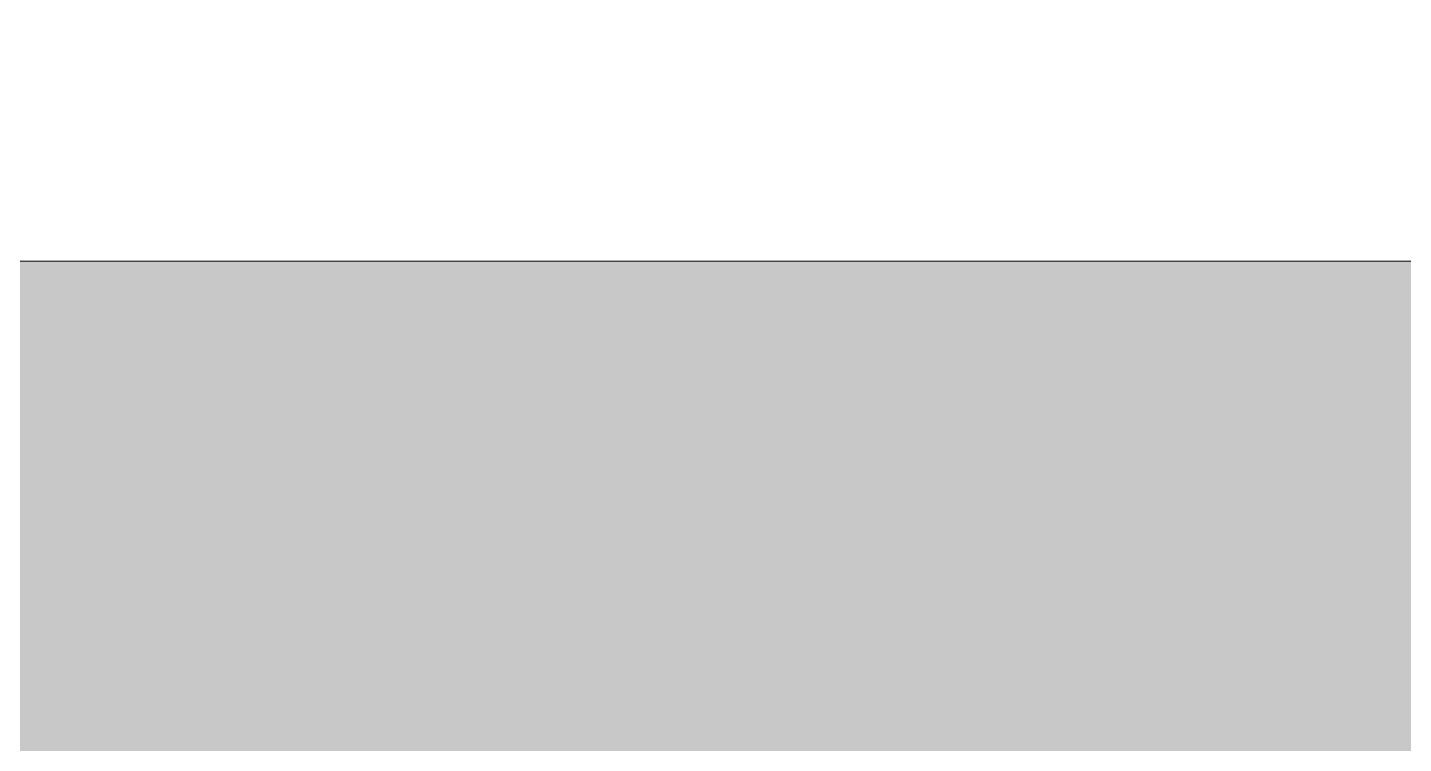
# Model space of a CAD drawing. Header units: inches. Extents: x -4110 to -1807, y 11006 to 12281.
# Drawn here: x -3822.796 to -3821.443, y 11129.339 to 11130.044 of the extents above; entities that cross this region are included whole.
import ezdxf

# ---------------------------------------------------------------- set-up
doc = ezdxf.new("R2010")
doc.units = ezdxf.units.IN
doc.header["$MEASUREMENT"] = 0
for name, color, linetype, lineweight in [('A-WALL', 113, 'Continuous', 18), ('A-WALL-PATT-5', 111, 'Continuous', 9), ('I-WALL-4', 2, 'Continuous', 5)]:
    doc.layers.add(name, color=color, linetype=linetype, lineweight=lineweight)

msp = doc.modelspace()

# ---------------------------------------------------------------- hatches: boundary and pattern name
at = {"layer": 'A-WALL-PATT-5'}
h = msp.add_hatch(dxfattribs=at)
h.set_pattern_fill('FP_2', color=256, style=0, pattern_type=2)
h.set_pattern_definition([(0, (0, 0), (20.48, 5.12), [0.845, -14.515, 0.845, -14.515, -81.92]), (0, (0, 0), (20.48, 5.12), [-30.72, 0.845, -29.875, 0.845, -14.515, -35.84]), (0, (0, 0), (20.48, 5.12), [-76.8, 0.845, -9.395, 0.845, -24.755]), (120, (7.68, 2.56), (-14.67405, 15.1762003), [0.845, -14.515, 0.845, -14.515, -81.92]), (120, (7.68, 2.56), (-14.67405, 15.1762003), [-30.72, 0.845, -29.875, 0.845, -14.515, -35.84]), (120, (7.68, 2.56), (-14.67405, 15.1762003), [-76.8, 0.845, -9.395, 0.845, -24.755]), (240, (10.24, 12.8), (-5.80595, -20.2962003), [0.845, -14.515, 0.845, -14.515, -81.92]), (240, (10.24, 12.8), (-5.80595, -20.2962003), [-30.72, 0.845, -29.875, 0.845, -14.515, -35.84]), (240, (10.24, 12.8), (-5.80595, -20.2962003), [-76.8, 0.845, -9.395, 0.845, -24.755])])
h.paths.add_polyline_path([(-3487.2987, 11129.8144), (-3487.2987, 11130.4394), (-3634.5737, 11130.4394), (-3634.5737, 11129.8144), (-3488.2437, 11129.8144)], flags=0)
h.paths.add_polyline_path([(-3821.6887, 11129.8144), (-3638.0737, 11129.8144), (-3638.0737, 11130.4394), (-3823.8237, 11130.4394), (-3823.8237, 11129.8144)], flags=0)
at = {"layer": 'I-WALL-4'}
h = msp.add_hatch(color=256, dxfattribs=at)
h.paths.add_polyline_path([(-3486.6737, 11129.1894), (-3486.6737, 11129.8144), (-3634.5737, 11129.8144), (-3634.5737, 11129.1894), (-3487.2987, 11129.1894)], flags=0)
h.paths.add_polyline_path([(-3638.1145, 11129.1894), (-3638.0737, 11129.1894), (-3638.0941, 11129.8144), (-3823.8237, 11129.8144), (-3823.8237, 11129.1894), (-3687.7516, 11129.1894)], flags=0)

# ---------------------------------------------------------------- linework, layer by layer
at = {"layer": 'A-WALL'}
msp.add_line((-3823.8237, 11129.8144), (-3638.0737, 11129.8144), dxfattribs=at)

doc.saveas('drawing.dxf')
